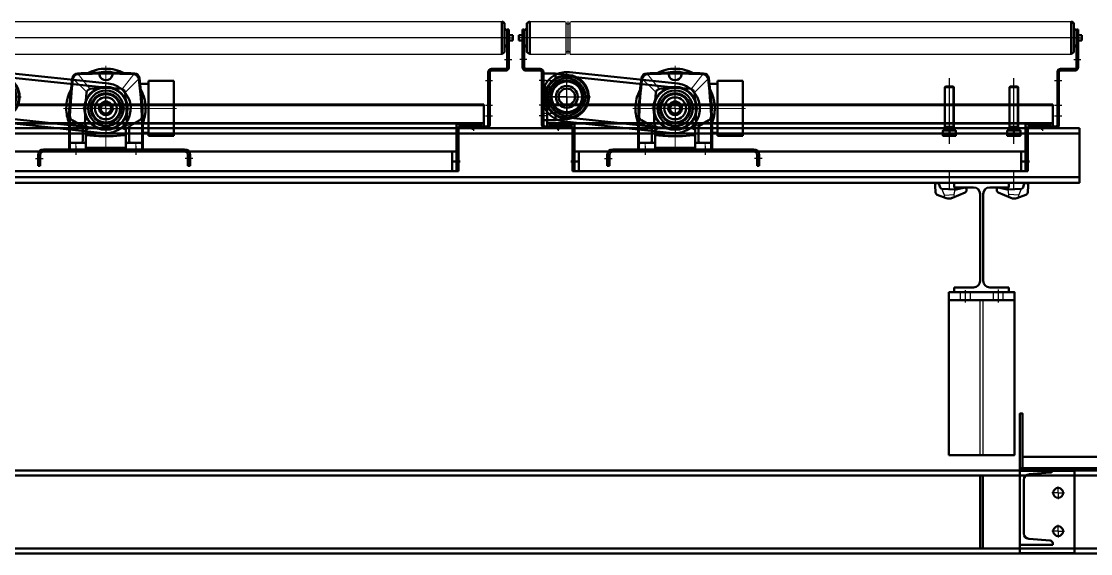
# Model space of a CAD drawing. Header units: millimetres. Extents: x 0 to 118800, y 79635 to 177025.
# Drawn here: x 67855 to 69811, y 109216 to 110189 of the extents above; entities that cross this region are included whole.
import ezdxf

# ---------------------------------------------------------------- set-up
doc = ezdxf.new("R2010")
doc.units = ezdxf.units.MM
doc.header["$LTSCALE"] = 200
for name, pattern in [('AM_DIN_F_W050', [6.25, 4.75, -1.5]), ('AM_DIN_G_W050', [13.75, 9.75, -1.5, 1, -1.5]), ('AM_DIN_G_W050x2', [6.875, 4.75, -0.875, 0.375, -0.875]), ('AM_ISO02W050x2', [3.75, 3, -0.75]), ('AM_ISO08W050x2', [9, 6, -0.75, 1.5, -0.75]), ('AUSGEZOGEN', [0]), ('gen7', [13.75, 9.75, -1.5, 1, -1.5]), ('MITTE', [2, 1.25, -0.25, 0.25, -0.25])]:
    doc.linetypes.add(name, pattern=pattern)
doc.layers.add('1', color=7, linetype='Continuous')
for name, color, linetype, lineweight in [('2', 5, 'Continuous', 0), ('7', 4, 'gen7', 0), ('AM_0', 7, 'Continuous', 50), ('AM_0N', 7, 'Continuous', 50), ('AM_2', 5, 'Continuous', 50), ('AM_3', 6, 'AM_DIN_F_W050', 25), ('AM_4N', 3, 'Continuous', 25), ('AM_7', 4, 'AM_DIN_G_W050', 25), ('AM_7N', 4, 'AM_DIN_G_W050', 25), ('AM_8', 1, 'Continuous', 25)]:
    doc.layers.add(name, color=color, linetype=linetype, lineweight=lineweight)

# ---------------------------------------------------------------- blocks, each defined once
blk = doc.blocks.new('StiPlatte120')
at = {"layer": 'AM_0'}
blk.add_lwpolyline([(60, 0), (-60, 0), (-60, -15), (60, -15)], close=True, dxfattribs=at)
at = {"layer": 'AM_3'}
for p, q in [((-39, 0), (-39, -15)), ((-21, 0), (-21, -15)), ((21, 0), (21, -15)), ((39, 0), (39, -15))]:
    blk.add_line(p, q, dxfattribs=at)
at = {"layer": 'AM_7', "linetype": 'AM_ISO08W050x2'}
for p, q in [((-30, 4.5), (-30, -19)), ((30, 3.3), (30, -18.9))]:
    blk.add_line(p, q, dxfattribs=at)
blk = doc.blocks.new('ROF GB1000 VA')
for p, q in [((-66.4, -114), (-51.4, -114)), ((-51.4, -109), (-5.1, -109)), ((-51.4, -114), (-51.4, -109)), ((-51.4, -204), (-51.4, -114)), ((-5.1, -109), (-5.1, -209)), ((-132.1, -146.9), (-132.1, -146.5)), ((-132.1, -146.5), (-126.1, -146.5)), ((-132.1, -149.5), (-132.1, -146.9)), ((-126.1, -146.9), (-126.1, -146.5)), ((-126.1, -149.5), (-126.1, -146.9)), ((-196.6, -234), (-196.6, -195.5)), ((-195.2, -234), (-195.2, -195.5)), ((-190.8, -180.9), (-173.1, -191.1)), ((-171.6, -219), (-171.6, -193.7)), ((-86.6, -219), (-86.6, -193.7)), ((-85.1, -191.1), (-67.3, -180.9)), ((-62.9, -195.5), (-62.9, -234)), ((-61.6, -234), (-61.6, -195.5)), ((-165.6, -234), (-165.6, -199.3)), ((-92.6, -234), (-92.6, -199.3)), ((-51.4, -204), (-61.6, -204)), ((-51.4, -209), (-51.4, -204)), ((-5.1, -209), (-51.4, -209)), ((-196.6, -234), (-61.6, -234)), ((-193.6, -222), (-168.6, -222)), ((-191.2, -222), (-176.9, -222)), ((-163.6, -231), (-129.1, -231)), ((-129.1, -231), (-94.6, -231)), ((-89.6, -222), (-64.6, -222)), ((-81.2, -222), (-66.9, -222)), ((-77.3, -222), (-70.9, -222))]:
    blk.add_line(p, q)
for radius in [32.5, 26, 20, 10, 9.42]:
    blk.add_circle((-129.1, -159), radius)
for centre, radius, start, end in [((-180.6, -105.1), 10, 92.483, 172.4732), ((-179.4, -106.4), 10, 92.4248, 172.5688), ((-129.1, -1294), 1200, 90, 92.483), ((-129.1, -1295.4), 1200, 87.5752, 92.4248), ((-129.1, -159), 72.5, 90, 117.1208), ((-129.1, -159), 67, 75.4547, 104.7934), ((-143.8, -98.5), 3, 11.2038, 90.7043), ((-129.1, -159), 72.5, 62.7345, 90), ((-129.1, -1294), 1200, 87.517, 90), ((-114.3, -98.5), 3, 89.2957, 168.7962), ((-78.7, -106.4), 10, 7.4312, 87.5752), ((-77.5, -105.1), 10, 7.5268, 87.517), ((503.4, -195.5), 700, 172.4732, 178.4275), ((503.4, -195.5), 698.6, 172.5688, 178.1202), ((-129.1, -95.5), 12, 191.2038, 348.7962), ((-761.6, -195.5), 698.6, 0, 7.4312), ((-761.6, -195.5), 700, 0, 7.5268), ((-129.1, -159), 72.5, 151.7589, 180), ((532.5, -195.5), 700, 174.6915, 179.22), ((-156.5, -131.5), 8, 98.23, 174.6915), ((-129.1, -321.5), 200, 81.77, 98.23), ((-101.6, -131.5), 8, 5.3085, 81.77), ((-790.6, -195.5), 700, 0.78, 5.3085), ((-129.1, -159), 72.5, 24.0773, 28.1642), ((-129.1, -159), 72.5, 0, 28.1642), ((-129.1, -159), 72.5, 18.058, 24.0773), ((-129.1, -159), 72.5, 12.0387, 18.058), ((-129.1, -159), 67, 168.4839, 185.0872), ((-129.1, -159), 12.5, 103.8865, 76.1135), ((-129.1, -159), 67, 0, 11.2882), ((-129.1, -159), 72.5, 6.0193, 12.0387), ((-129.1, -159), 72.5, 0, 6.0193), ((-129.1, -159), 72.5, 180, 201.6909), ((503.4, -195.5), 698.6, 178.074, 180), ((-186.8, -173.9), 8, 178.2105, 240), ((-71.3, -173.9), 8, 300, 1.7895), ((-129.1, -159), 67, 354.9981, 0), ((-129.1, -159), 72.5, 338.2468, 0), ((-129.1, -159), 72.5, 342.232, 348.2514), ((-129.1, -159), 72.5, 348.2514, 354.2707), ((-129.1, -159), 72.5, 354.2707, 0), ((503.4, -195.5), 700, 178.4223, 180), ((-174.6, -193.7), 3, 0, 60), ((-159.4, -186.1), 8, 179.22, 260.8934), ((-129.1, 3.5), 200, 260.8934, 279.1066), ((-98.7, -186.1), 8, 279.1066, 0.78), ((-83.6, -193.7), 3, 120, 180), ((-129.1, -159), 72.5, 338.2468, 342.232), ((-162.6, -199.3), 3, 65.8379, 180), ((-162.6, -211.1), 3, 83.6523, 180), ((-129.1, 90), 300, 263.6523, 266.4572), ((-129.1, 90), 300, 266.305, 276.3477), ((-95.6, -199.3), 3, 0, 114.1621), ((-95.6, -211.1), 3, 0, 96.3477), ((-192.2, -225), 3, 90, 180), ((-174.6, -219), 3, 270, 0), ((-168.6, -225), 3, 0, 90), ((-163.6, -233), 2, 90, 180), ((-94.6, -233), 2, 0, 90), ((-89.6, -225), 3, 90, 180), ((-83.6, -219), 3, 180, 270), ((-65.9, -225), 3, 0, 90)]:
    blk.add_arc(centre, radius, start, end)
at = {"layer": '1', "color": 7, "linetype": 'AUSGEZOGEN'}
for p, q in [((-395, 0), (-330, 0)), ((-320, 0), (595, 0)), ((-329, -1), (-329, -60)), ((-321, -60), (-321, -1)), ((-395, -60), (-329, -60)), ((-321, -60), (595, -60))]:
    blk.add_line(p, q, dxfattribs=at)
at = {"layer": '1', "color": 1, "linetype": 'MITTE'}
blk.add_line((-325, 0), (-325, -60), dxfattribs=at)
at = {"layer": '1', "color": 7, "linetype": 'AUSGEZOGEN'}
for centre, start, end in [((-325, -1), 180, 0), ((-325, -59), 0, 180)]:
    blk.add_arc(centre, 4, start, end, dxfattribs=at)
at = {"layer": '2'}
for p, q in [((-158.4, -123.4), (-179.8, -96.4)), ((-99.5, -124), (-78.3, -96.4)), ((-164.3, -129.3), (-189.3, -105.1)), ((-68.8, -105.1), (-93.7, -129.8)), ((-190, -180.4), (-163, -193.2)), ((-161.3, -196.6), (-172.4, -191.6)), ((-96.8, -196.6), (-85.7, -191.6)), ((-94.5, -192.9), (-68.1, -180.4))]:
    blk.add_line(p, q, dxfattribs=at)
for centre, start, end in [((-186.8, -173.1), 178.1404, 246.6407), ((-71.3, -173.1), 293.3593, 1.8596)]:
    blk.add_arc(centre, 8, start, end, dxfattribs=at)
at = {"layer": '7'}
for p, q in [((-129.1, -81.5), (-129.1, -239)), ((-206.6, -159), (-0.1, -159)), ((-184.1, -220.5), (-184.1, -235.6)), ((-74.1, -220.8), (-74.1, -235.1))]:
    blk.add_line(p, q, dxfattribs=at)
at = {"layer": 'AM_0'}
for p, q in [((-395, 0), (-400, -3.5)), ((-395, -60), (-395, 0)), ((595, 0), (600, -3.5)), ((595, -60), (595, 0)), ((-408, -15), (-408, -84)), ((-408, -15), (-405, -15)), ((-400, -12.5), (-405, -17.5)), ((-405, -15), (-405, -84)), ((-405, -17.5), (-405, -42.5)), ((-400, -3.5), (-400, -56.5)), ((-400, -47.5), (-400, -12.5)), ((600, -3.5), (600, -56.5)), ((600, -12.5), (605, -17.5)), ((600, -47.5), (600, -12.5)), ((605, -15), (605, -84)), ((608, -15), (605, -15)), ((605, -17.5), (605, -42.5)), ((608, -15), (608, -84)), ((-405, -25), (-415, -25)), ((-415, -25), (-415, -35)), ((-415, -35), (-405, -35)), ((-405, -24.8), (-408, -24.8)), ((-405, -35.3), (-408, -35.3)), ((-405, -35), (-405, -25)), ((605, -24.8), (608, -24.8)), ((605, -25), (615, -25)), ((605, -35), (605, -25)), ((615, -35), (605, -35)), ((605, -35.3), (608, -35.3)), ((615, -25), (615, -35)), ((-405, -42.5), (-400, -47.5)), ((-400, -56.5), (-395, -60)), ((600, -56.5), (595, -60)), ((605, -42.5), (600, -47.5)), ((-405, -66.5), (-408, -66.5)), ((-405, -73.5), (-408, -73.5)), ((605, -66.5), (608, -66.5)), ((605, -73.5), (608, -73.5)), ((-402, -87), (-376, -87)), ((-402, -90), (-376, -90)), ((-373, -93), (-373, -189)), ((-370, -93), (-370, -189)), ((-370, -121), (-370, -95.5)), ((-370, -95.5), (-348, -95.5)), ((-348, -111.2), (-348, -95.5)), ((-348, -95.5), (-322.9, -98.1)), ((570, -93), (570, -189)), ((573, -93), (573, -189)), ((602, -87), (576, -87)), ((602, -90), (576, -90)), ((-370, -102.5), (-373, -102.5)), ((-370, -113.5), (-373, -113.5)), ((570, -102.5), (573, -102.5)), ((570, -113.5), (573, -113.5)), ((-370, -121), (-356.5, -121)), ((-367.1, -153), (-367.1, -123)), ((-370, -147.5), (-373, -147.5)), ((-370, -155), (-356.5, -155)), ((-370, -180.5), (-370, -155)), ((562, -152), (-363, -152)), ((-363, -152), (-363, -187)), ((562, -187), (562, -152)), ((570, -147.5), (573, -147.5)), ((-348, -180.5), (-348, -164.8)), ((-370, -178.5), (-373, -178.5)), ((-370, -180.5), (-348, -180.5)), ((-367, -192), (-323, -192)), ((-367, -195), (-323, -195)), ((-363, -187), (-323, -187)), ((-363, -192), (-363, -187)), ((-363, -187), (562, -187)), ((-323, -192), (-363, -192)), ((-358, -188), (-313, -188)), ((-358, -188), (-358, -192)), ((-358, -192), (-317, -192)), ((-348.5, -192), (-348.5, -195)), ((-348, -180.5), (-322.9, -177.9)), ((-343, -198), (-343, -189)), ((-337.5, -192), (-337.5, -195)), ((-323, -187), (-323, -192)), ((-323, -195), (-323, -192)), ((-317, -192), (-317, -274)), ((-313, -188), (-313, -274)), ((512, -188), (512, -274)), ((557, -188), (512, -188)), ((516, -192), (516, -274)), ((557, -192), (516, -192)), ((562, -187), (522, -187)), ((522, -187), (522, -192)), ((522, -192), (562, -192)), ((567, -192), (523, -192)), ((523, -195), (523, -192)), ((567, -195), (523, -195)), ((537.5, -192), (537.5, -195)), ((542, -185), (542, -195)), ((542, -198), (542, -189)), ((548.5, -192), (548.5, -195)), ((557, -188), (557, -192)), ((562, -192), (562, -187)), ((570, -178.5), (573, -178.5)), ((14.9, -234), (-243.1, -234)), ((512, -238), (-313, -238)), ((-313, -238), (-313, -274)), ((-305, -238), (-305, -274)), ((-253.1, -244), (-253.1, -264)), ((-249.1, -264), (-249.1, -244)), ((-243.1, -238), (14.9, -238)), ((20.9, -264), (20.9, -244)), ((24.9, -244), (24.9, -264)), ((504, -238), (504, -274)), ((512, -238), (512, -274)), ((-320, -256), (-310, -256)), ((-305, -256), (-313, -256)), ((-253.1, -264), (-249.1, -264)), ((24.9, -264), (20.9, -264)), ((504, -256), (512, -256)), ((519, -256), (509, -256)), ((-317, -274), (-313, -274)), ((512, -274), (-313, -274)), ((516, -274), (512, -274))]:
    blk.add_line(p, q, dxfattribs=at)
for centre, radius in [((-327.1, -138), 39.5), ((-327.1, -138), 34), ((-327.1, -138), 30), ((-327.1, -138), 28), ((-327.1, -138), 20), ((-327.1, -138), 15), ((-129.1, -159), 39.5)]:
    blk.add_circle(centre, radius, dxfattribs=at)
for centre, radius, start, end in [((-402, -84), 6, 180, 270), ((-402, -84), 3, 180, 270), ((-376, -93), 6, 0, 90), ((-376, -93), 3, 0, 90), ((576, -93), 6, 90, 180), ((576, -93), 3, 90, 180), ((602, -84), 6, 270, 0), ((602, -84), 3, 270, 0), ((-327.1, -138), 40.1, 14.4685, 84.0396), ((-369.1, -123), 2, 0, 90), ((-363.5, -125.4), 1.36, 353.0233, 145.1304), ((-309.4, -138.3), 54.2, 166.4222, 179.6859), ((-327.1, -138), 40.1, 275.9603, 14.4685), ((-369.1, -153), 2, 270, 0), ((-363.5, -150.6), 1.36, 214.8696, 6.9767), ((-309.4, -137.7), 54.2, 180.3141, 193.5778), ((-367, -189), 6, 180, 270), ((-367, -189), 3, 180, 270), ((567, -189), 6, 270, 0), ((567, -189), 3, 270, 0), ((-243.1, -244), 10, 90, 180), ((14.9, -244), 10, 0, 90), ((-243.1, -244), 6, 90, 180), ((14.9, -244), 6, 0, 90)]:
    blk.add_arc(centre, radius, start, end, dxfattribs=at)
at = {"layer": 'AM_2'}
for p, q in [((-322.3, -92.8), (-124.3, -113.8)), ((-323.1, -100.7), (-125.1, -121.7)), ((-331.1, -175.3), (-133, -196.3)), ((-331.9, -183.2), (-133.9, -204.2))]:
    blk.add_line(p, q, dxfattribs=at)
for centre, start, end in [((-327.1, -138), 83.9472, 263.9472), ((-129.1, -159), 263.9472, 83.9472)]:
    blk.add_arc(centre, 45.5, start, end, dxfattribs=at)
at = {"layer": 'AM_3'}
for p, q in [((-363, -154), (562, -154)), ((-363, -185), (562, -185))]:
    blk.add_line(p, q, dxfattribs=at)
at = {"layer": 'AM_3', "linetype": 'AM_ISO02W050x2'}
for centre in [(-327.1, -138), (-129.1, -159)]:
    blk.add_circle(centre, 28.5, dxfattribs=at)
at = {"layer": 'AM_7', "linetype": 'AM_ISO08W050x2'}
for p, q in [((-400, -30), (-413, -30)), ((600, -30), (613, -30)), ((-400, -70), (-413, -70)), ((600, -70), (613, -70)), ((-365, -108), (-378, -108)), ((-370, -108), (-348, -108)), ((-327.1, -178), (-327.1, -98)), ((565, -108), (578, -108)), ((-365, -153), (-378, -153)), ((-367.1, -138), (-287.1, -138)), ((565, -153), (578, -153)), ((-365, -173), (-378, -173)), ((-370, -168), (-348, -168)), ((565, -173), (578, -173)), ((-343, -195), (-343, -184)), ((-343, -187), (-343, -200)), ((542, -195), (542, -184)), ((543, -187), (543, -200)), ((-184.1, -228), (-184.1, -244)), ((-74.1, -228), (-74.1, -244)), ((-258.1, -251), (-244.1, -251)), ((29.9, -251), (15.9, -251))]:
    blk.add_line(p, q, dxfattribs=at)
at = {"layer": 'AM_7'}
for p, q in [((610.5, -30), (-408, -30)), ((-327.1, -138), (-327.1, -95)), ((-129.1, -159), (-129.1, -116)), ((-327.1, -138), (-370.1, -138)), ((-327.1, -138), (-327.1, -181)), ((-327.1, -138), (-284.1, -138)), ((-129.1, -159), (-172.1, -159)), ((-129.1, -159), (-129.1, -202)), ((-129.1, -159), (-86.1, -159))]:
    blk.add_line(p, q, dxfattribs=at)
at = {"layer": 'AM_7', "linetype": 'AM_ISO08W050x2'}
for centre in [(-327.1, -138), (-129.1, -159)]:
    blk.add_circle(centre, 37.5, dxfattribs=at)
at = {"layer": 'AM_8'}
for p, q in [((-408, -16.9), (-406.1, -15)), ((-408, -20.5), (-405, -17.5)), ((608, -20.5), (605, -17.5)), ((608, -16.9), (606.1, -15)), ((-408, -24), (-405, -21)), ((-408, -38.2), (-405.1, -35.3)), ((-408, -41.7), (-405, -38.7)), ((-405.2, -24.8), (-405, -24.6)), ((608, -24), (605, -21)), ((605.2, -24.8), (605, -24.6)), ((608, -41.7), (605, -38.7)), ((608, -38.2), (605.1, -35.3)), ((-408, -45.2), (-405, -42.2)), ((-408, -48.8), (-405, -45.8)), ((-408, -52.3), (-405, -49.3)), ((-408, -55.8), (-405, -52.8)), ((-408, -59.4), (-405, -56.4)), ((608, -45.2), (605, -42.2)), ((608, -48.8), (605, -45.8)), ((608, -52.3), (605, -49.3)), ((608, -55.8), (605, -52.8)), ((608, -59.4), (605, -56.4)), ((-408, -62.9), (-405, -59.9)), ((-408, -66.4), (-405, -63.4)), ((-408, -73.5), (-408, -73.5)), ((-408, -77), (-405, -74)), ((-408, -80.6), (-405, -77.6)), ((608, -62.9), (605, -59.9)), ((608, -66.4), (605, -63.4)), ((608, -77), (605, -74)), ((608, -80.6), (605, -77.6)), ((608, -73.5), (608, -73.5)), ((-408, -84.1), (-405, -81.1)), ((-407.2, -86.9), (-404.9, -84.6)), ((-405.6, -88.8), (-403.4, -86.6)), ((-403.2, -89.9), (-400.3, -87)), ((-399.7, -90), (-396.7, -87)), ((-396.2, -90), (-393.2, -87)), ((-392.7, -90), (-389.7, -87)), ((-389.1, -90), (-386.1, -87)), ((-385.6, -90), (-382.6, -87)), ((-382.1, -90), (-379.1, -87)), ((-378.5, -90), (-375.5, -87)), ((-375.1, -90.1), (-372.9, -87.9)), ((-373.3, -91.8), (-371.1, -89.6)), ((-373, -95.1), (-370.1, -92.1)), ((-373, -98.6), (-370, -95.6)), ((573, -98.6), (570, -95.6)), ((573, -95.1), (570.1, -92.1)), ((573.3, -91.8), (571.1, -89.6)), ((575.1, -90.1), (572.9, -87.9)), ((578.5, -90), (575.5, -87)), ((582.1, -90), (579.1, -87)), ((585.6, -90), (582.6, -87)), ((589.1, -90), (586.1, -87)), ((592.7, -90), (589.7, -87)), ((596.2, -90), (593.2, -87)), ((599.7, -90), (596.7, -87)), ((603.2, -89.9), (600.3, -87)), ((605.6, -88.8), (603.4, -86.6)), ((607.2, -86.9), (604.9, -84.6)), ((608, -84.1), (605, -81.1)), ((-373, -102.2), (-370, -99.2)), ((-373, -116.3), (-370.2, -113.5)), ((-373, -119.8), (-370, -116.8)), ((573, -102.2), (570, -99.2)), ((573, -119.8), (570, -116.8)), ((573, -116.3), (570.2, -113.5)), ((-373, -123.4), (-370, -120.4)), ((-373, -126.9), (-370, -123.9)), ((-373, -130.4), (-370, -127.4)), ((-373, -134), (-370, -131)), ((-373, -137.5), (-370, -134.5)), ((573, -123.4), (570, -120.4)), ((573, -126.9), (570, -123.9)), ((573, -130.4), (570, -127.4)), ((573, -134), (570, -131)), ((573, -137.5), (570, -134.5)), ((-373, -141), (-370, -138)), ((-373, -144.6), (-370, -141.6)), ((-372.4, -147.5), (-370, -145.1)), ((573, -141), (570, -138)), ((573, -144.6), (570, -141.6)), ((572.4, -147.5), (570, -145.1)), ((-373, -179.9), (-371.6, -178.5)), ((-373, -183.5), (-370, -180.5)), ((-373, -187), (-370, -184)), ((-372.8, -190.4), (-370, -187.5)), ((-371.7, -192.8), (-369.5, -190.6)), ((-369.7, -194.3), (-367.4, -192)), ((-366.9, -195), (-363.9, -192)), ((-363.3, -195), (-360.3, -192)), ((-359.8, -195), (-356.8, -192)), ((-356.2, -195), (-353.2, -192)), ((-352.7, -195), (-349.7, -192)), ((-349.2, -195), (-348.5, -194.3)), ((-337.5, -193.9), (-335.6, -192)), ((-335, -195), (-332, -192)), ((-331.5, -195), (-328.5, -192)), ((-328, -195), (-325, -192)), ((-324.4, -195), (-323, -193.6)), ((524.4, -195), (523, -193.6)), ((528, -195), (525, -192)), ((531.5, -195), (528.5, -192)), ((535, -195), (532, -192)), ((537.5, -193.9), (535.6, -192)), ((549.2, -195), (548.5, -194.3)), ((552.7, -195), (549.7, -192)), ((556.2, -195), (553.2, -192)), ((559.8, -195), (556.8, -192)), ((563.3, -195), (560.3, -192)), ((566.9, -195), (563.9, -192)), ((569.7, -194.3), (567.4, -192)), ((571.7, -192.8), (569.5, -190.6)), ((573, -183.5), (570, -180.5)), ((573, -187), (570, -184)), ((572.8, -190.4), (570, -187.5)), ((573, -179.9), (571.6, -178.5))]:
    blk.add_line(p, q, dxfattribs=at)
blk = doc.blocks.new('IPB100 sa')
at = {"layer": 'AM_0N'}
for points in [[(146236.3, 52638.2), (146236.3, 52538.2), (142845.3, 52538.2), (142845.3, 52638.2), (146236.3, 52638.2)], [(142845.3, 52628.2), (146236.3, 52628.2), (146236.3, 52548.2), (142845.3, 52548.2)]]:
    blk.add_lwpolyline(points, close=True, dxfattribs=at)
at = {"layer": 'AM_7', "linetype": 'AM_DIN_G_W050x2'}
for p, q in [((142876.3, 52526.5), (142876.3, 52559.6)), ((142994.3, 52526.5), (142994.3, 52559.6)), ((145998.3, 52526.5), (145998.3, 52559.6)), ((146116.3, 52528.2), (146116.3, 52561.3))]:
    blk.add_line(p, q, dxfattribs=at)
blk = doc.blocks.new('*U335')
at = {"layer": 'AM_0N'}
for p, q in [((69661.3, 109894.4), (69561.3, 109894.4)), ((69561.3, 109894.4), (69561.3, 109885.9)), ((69561.3, 109885.9), (69596.5, 109885.9)), ((69626.1, 109885.9), (69661.3, 109885.9)), ((69661.3, 109885.9), (69661.3, 109894.4)), ((69608.5, 109873.9), (69608.5, 109714.9)), ((69614.1, 109714.9), (69614.1, 109873.9)), ((69561.3, 109702.9), (69561.3, 109694.4)), ((69596.5, 109702.9), (69561.3, 109702.9)), ((69661.3, 109694.4), (69561.3, 109694.4)), ((69661.3, 109702.9), (69626.1, 109702.9)), ((69661.3, 109694.4), (69661.3, 109702.9))]:
    blk.add_line(p, q, dxfattribs=at)
at = {"layer": 'AM_0N', "extrusion": (0, 0, -1)}
for centre, start, end in [((-69596.5, 109873.9), 90, 180), ((-69626.1, 109873.9), 0, 90), ((-69596.5, 109714.9), 180, 270), ((-69626.1, 109714.9), 270, 0)]:
    blk.add_arc(centre, 12, start, end, dxfattribs=at)
blk = doc.blocks.new('*U336')
at = {"layer": 'AM_0N'}
for p, q in [((69662.3, 110069.2), (69663.5, 110070.4)), ((69662.3, 109996.4), (69662.3, 110069.2)), ((69678.3, 110069.2), (69662.3, 110069.2)), ((69677.1, 110070.4), (69663.5, 110070.4)), ((69677.1, 110070.4), (69678.3, 110069.2)), ((69678.3, 109996.4), (69678.3, 110069.2)), ((69658.3, 109989.6), (69658.3, 109980.4)), ((69659.1, 109989.6), (69658.3, 109989.6)), ((69682.3, 109980.4), (69658.3, 109980.4)), ((69659.1, 109989.6), (69659.1, 109990.4)), ((69659.1, 109990.4), (69662.3, 109990.4)), ((69681.6, 109989.6), (69659.1, 109989.6)), ((69678.3, 109996.4), (69662.3, 109996.4)), ((69662.3, 109996.4), (69662.3, 109995.2)), ((69662.3, 109990.4), (69662.3, 109995.2)), ((69662.3, 109990.4), (69678.3, 109990.4)), ((69670.3, 109981.5), (69670.3, 109989.6)), ((69678.3, 109996.4), (69678.3, 109995.2)), ((69678.3, 109990.4), (69678.3, 109995.2)), ((69678.3, 109990.4), (69681.6, 109990.4)), ((69681.6, 109989.6), (69681.6, 109990.4)), ((69682.3, 109989.6), (69681.6, 109989.6)), ((69682.3, 109989.6), (69682.3, 109980.4))]:
    blk.add_line(p, q, dxfattribs=at)
for centre in [(69664.3, 109997.7), (69676.3, 109997.7)]:
    blk.add_arc(centre, 17.3, 249.7054, 290.2946, dxfattribs=at)
at = {"layer": 'AM_4N'}
for p, q in [((69663.5, 109996.4), (69663.5, 110070.4)), ((69677.1, 109996.4), (69677.1, 110070.4)), ((69663.5, 109996.4), (69662.3, 109995.2)), ((69677.1, 109996.4), (69678.3, 109995.2))]:
    blk.add_line(p, q, dxfattribs=at)
at = {"layer": 'AM_7N', "linetype": 'AM_DIN_G_W050x2'}
blk.add_line((69670.3, 109965.4), (69670.3, 110085.4), dxfattribs=at)
blk = doc.blocks.new('A$C6D5C2093')
at = {"layer": 'AM_0'}
for p, q in [((27, 29.2), (3, 20.7)), ((38.1, 28.7), (54, 21.6)), ((5.2, 12.1), (19.2, 14.4)), ((45.4, 11), (20.7, 14.4)), ((49.1, 3.2), (47.9, 8.6)), ((57, 4), (57, 17))]:
    blk.add_line(p, q, dxfattribs=at)
for centre, radius, start, end in [((4.5, 16.5), 4.5, 109.2891, 279.6247), ((32, 15), 15, 65.8746, 109.2891), ((52, 17), 5, 0, 65.8746), ((20, 10), 4.5, 80.672, 99.6247), ((45, 8), 3, 11.9335, 82), ((53, 4), 4, 191.9335, 0)]:
    blk.add_arc(centre, radius, start, end, dxfattribs=at)
at = {"layer": 'AM_3', "linetype": 'AM_ISO02W050x2'}
for p, q in [((23, 23), (21, 14.4)), ((23, 27.7), (23, 23)), ((41, 23), (23, 23)), ((41, 27.4), (41, 23)), ((41, 23), (45, 11))]:
    blk.add_line(p, q, dxfattribs=at)
blk = doc.blocks.new('*U337')
at = {"layer": 'AM_0N'}
for p, q in [((69545.5, 110070.4), (69544.3, 110069.2)), ((69544.3, 109996.4), (69544.3, 110069.2)), ((69544.3, 110069.2), (69560.3, 110069.2)), ((69545.5, 110070.4), (69559.1, 110070.4)), ((69560.3, 110069.2), (69559.1, 110070.4)), ((69560.3, 109996.4), (69560.3, 110069.2)), ((69540.3, 109989.6), (69540.3, 109980.4)), ((69540.3, 109989.6), (69541.1, 109989.6)), ((69540.3, 109980.4), (69564.3, 109980.4)), ((69544.3, 109990.4), (69541.1, 109990.4)), ((69541.1, 109989.6), (69541.1, 109990.4)), ((69541.1, 109989.6), (69563.6, 109989.6)), ((69544.3, 109996.4), (69560.3, 109996.4)), ((69544.3, 109996.4), (69544.3, 109995.2)), ((69544.3, 109990.4), (69544.3, 109995.2)), ((69560.3, 109990.4), (69544.3, 109990.4)), ((69552.3, 109981.5), (69552.3, 109989.6)), ((69560.3, 109996.4), (69560.3, 109995.2)), ((69560.3, 109990.4), (69560.3, 109995.2)), ((69563.6, 109990.4), (69560.3, 109990.4)), ((69563.6, 109989.6), (69563.6, 109990.4)), ((69563.6, 109989.6), (69564.3, 109989.6)), ((69564.3, 109989.6), (69564.3, 109980.4))]:
    blk.add_line(p, q, dxfattribs=at)
at = {"layer": 'AM_0N', "extrusion": (0, 0, -1)}
for centre in [(-69546.3, 109997.7), (-69558.3, 109997.7)]:
    blk.add_arc(centre, 17.3, 249.7054, 290.2946, dxfattribs=at)
at = {"layer": 'AM_4N'}
for p, q in [((69545.5, 109996.4), (69545.5, 110070.4)), ((69559.1, 109996.4), (69559.1, 110070.4)), ((69545.5, 109996.4), (69544.3, 109995.2)), ((69559.1, 109996.4), (69560.3, 109995.2))]:
    blk.add_line(p, q, dxfattribs=at)
at = {"layer": 'AM_7N', "linetype": 'AM_DIN_G_W050x2'}
blk.add_line((69552.3, 109965.4), (69552.3, 110085.4), dxfattribs=at)
blk = doc.blocks.new('*U144')
at = {"layer": 'AM_0N'}
for p, q in [((-21071.2, 39311), (-21071.2, 39308)), ((-21011.2, 39311), (-21071.2, 39311)), ((-21011.2, 39171), (-21011.2, 39311)), ((-21066.6, 39303), (-21027.4, 39299.9)), ((-21018.2, 39289.9), (-21018.2, 39192)), ((-21071.2, 39174), (-21071.2, 39171)), ((-21071.2, 39171), (-21011.2, 39171)), ((-21027.4, 39182.1), (-21066.6, 39178.9))]:
    blk.add_line(p, q, dxfattribs=at)
at = {"layer": 'AM_0N', "extrusion": (0, 0, -1)}
for centre, radius, start, end in [((21066.2, 39308), 5, 274.5739, 0), ((21028.2, 39289.9), 10, 94.5739, 180), ((21028.2, 39192), 10, 180, 265.4261), ((21066.2, 39174), 5, 0, 85.4261)]:
    blk.add_arc(centre, radius, start, end, dxfattribs=at)
blk = doc.blocks.new('*U342')
at = {"layer": 'AM_0N'}
for p, q in [((71265.3, 109368.4), (66049.3, 109368.4)), ((71265.3, 109359.4), (66049.3, 109359.4)), ((71265.3, 109225.4), (66049.3, 109225.4)), ((66049.3, 109216.4), (71265.3, 109216.4))]:
    blk.add_line(p, q, dxfattribs=at)

msp = doc.modelspace()

# ---------------------------------------------------------------- linework, layer by layer
at = {"layer": 'AM_0'}
for points in [[(69551.3, 109396.4), (69671.3, 109396.4), (69671.3, 109679.4), (69551.3, 109679.4)], [(69681.3, 109372.4), (69686.3, 109372.4), (69686.3, 109472.4), (69681.3, 109472.4)], [(69686.3, 109372.4), (70701.3, 109372.4), (70701.3, 109393.4), (69686.3, 109393.4)], [(69608.8, 109225.4), (69613.8, 109225.4), (69613.8, 109359.4), (69608.8, 109359.4)], [(69681.3, 109367.4), (69781.3, 109367.4), (69781.3, 109217.4), (69681.3, 109217.4)]]:
    msp.add_lwpolyline(points, close=True, dxfattribs=at)
for centre in [(69751.3, 109327.4), (69751.3, 109257.4)]:
    msp.add_circle(centre, 9, dxfattribs=at)
at = {"layer": 'AM_3', "linetype": 'AM_ISO02W050x2'}
msp.add_lwpolyline([(69613.8, 109396.4), (69608.8, 109396.4), (69608.8, 109679.4), (69613.8, 109679.4)], close=True, dxfattribs=at)
at = {"layer": 'AM_7'}
for p, q in [((69751.3, 109327.4), (69751.3, 109339.1)), ((69751.3, 109327.4), (69739.6, 109327.4)), ((69751.3, 109327.4), (69751.3, 109315.7)), ((69751.3, 109327.4), (69763, 109327.4)), ((69751.3, 109257.4), (69739.6, 109257.4)), ((69751.3, 109257.4), (69751.3, 109269.1)), ((69751.3, 109257.4), (69751.3, 109245.7)), ((69751.3, 109257.4), (69763, 109257.4))]:
    msp.add_line(p, q, dxfattribs=at)

# ---------------------------------------------------------------- block references
at = {"layer": 'AM_0'}
for name, p in [('ROF GB1000 VA', (68138.8, 110189.4)), ('ROF GB1000 VA', (69179.8, 110189.4)), ('IPB100 sa', (-76446, 57356.1))]:
    msp.add_blockref(name, p, dxfattribs=at)
at = {"layer": 'AM_0', "rotation": 184.0996807926867}
msp.add_blockref('A$C6D5C2093', (69582.6, 109897.7), dxfattribs=at)
at = {"layer": 'AM_0', "extrusion": (0, 0, -1), "zscale": -1, "rotation": 184.0996807926867}
msp.add_blockref('A$C6D5C2093', (-69640, 109897.7), dxfattribs=at)
at = {"layer": 'AM_0N'}
for name in ['*U337', '*U336', '*U335', '*U342']:
    msp.add_blockref(name, (0, 0), dxfattribs=at)
at = {"layer": 'AM_0N', "extrusion": (0, 0, -1), "zscale": -1}
msp.add_blockref('*U144', (-48670.1, 70061.4), dxfattribs=at)
at = {"layer": 'AM_3', "extrusion": (0, 0, -1), "zscale": -1}
msp.add_blockref('StiPlatte120', (-69611.3, 109694.4), dxfattribs=at)

doc.saveas('drawing.dxf')
